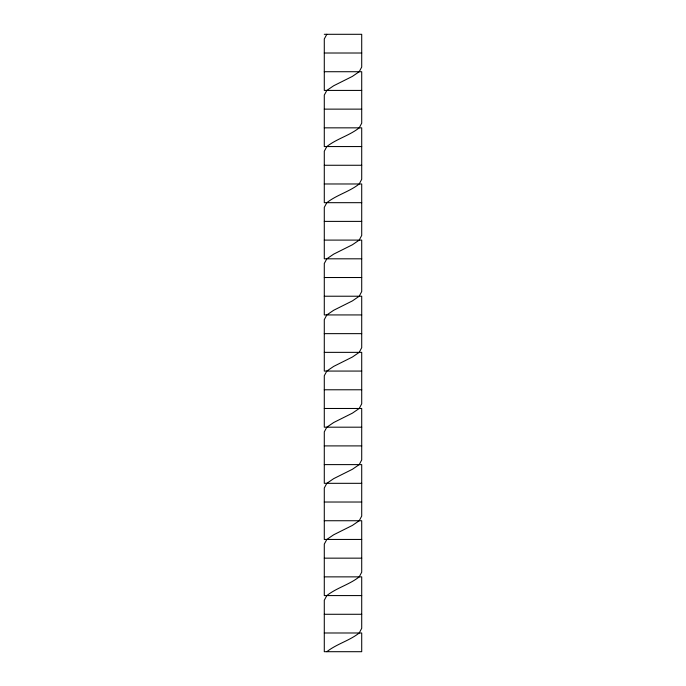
<?xml version="1.0" encoding="UTF-8"?>
<svg xmlns="http://www.w3.org/2000/svg" width="686" height="686" viewBox="0 0 686 686"><rect width="100%" height="100%" fill="white"/><g stroke="black" fill="none" stroke-linecap="round" stroke-linejoin="round"><path stroke-width="1.03" d="M326.828 34.3L324.289 38.973L324.289 90.423L361.711 90.423M326.828 651.7C336.715 643.914 349.354 640.801 359.232 632.989L361.711 628.316L361.711 576.866L324.289 576.866M324.289 34.3L361.711 34.3L361.711 67.039L359.232 71.721L352.398 76.395L333.696 85.75L326.828 90.423L324.289 95.105L324.289 146.555L361.711 146.555M324.289 53.011L361.711 53.011M324.289 71.721L361.711 71.721L361.711 123.171L359.232 127.845C349.354 135.656 336.715 138.769 326.828 146.555L324.289 151.229L324.289 202.679L361.711 202.679M324.289 109.134L361.711 109.134M324.289 127.845L361.711 127.845L361.711 179.295L359.232 183.977C349.354 191.78 336.715 194.901 326.828 202.679L324.289 207.361L324.289 258.811L361.711 258.811M324.289 165.266L361.711 165.266M324.289 183.977L361.711 183.977L361.711 235.427L359.232 240.1L352.398 244.773L333.696 254.129L326.828 258.811L324.289 263.484L324.289 314.934L361.711 314.934M324.289 221.389L361.711 221.389M324.289 240.1L361.711 240.1L361.711 291.55L359.232 296.223L352.398 300.905L333.696 310.261L326.828 314.934L324.289 319.616L324.289 371.066L361.711 371.066M324.289 277.521L361.711 277.521M324.289 296.223L361.711 296.223L361.711 347.673L359.232 352.355L352.398 357.029L333.696 366.384L326.828 371.066L324.289 375.739L324.289 427.189L361.711 427.189M324.289 333.645L361.711 333.645M324.289 352.355L361.711 352.355L361.711 403.805L359.232 408.479L352.398 413.161L333.696 422.516L326.828 427.189L324.289 431.871L324.289 483.321L361.711 483.321M324.289 389.777L361.711 389.777M324.289 408.479L361.711 408.479L361.711 459.929L359.232 464.611L352.398 469.284L333.696 478.639L326.828 483.321L324.289 487.995L324.289 539.445L361.711 539.445M324.289 445.9L361.711 445.9M324.289 464.611L361.711 464.611L361.711 516.061L359.232 520.734L352.398 525.416L333.696 534.771L326.828 539.445L324.289 544.127L324.289 595.577L361.711 595.577M324.289 502.023L361.711 502.023M324.289 520.734L361.711 520.734L361.711 572.184L359.232 576.866C349.354 584.669 336.715 587.791 326.828 595.577L324.289 600.25L324.289 651.7L361.711 651.7L361.711 632.989L324.289 632.989M324.289 558.155L361.711 558.155M324.289 614.279L361.711 614.279"/></g></svg>
